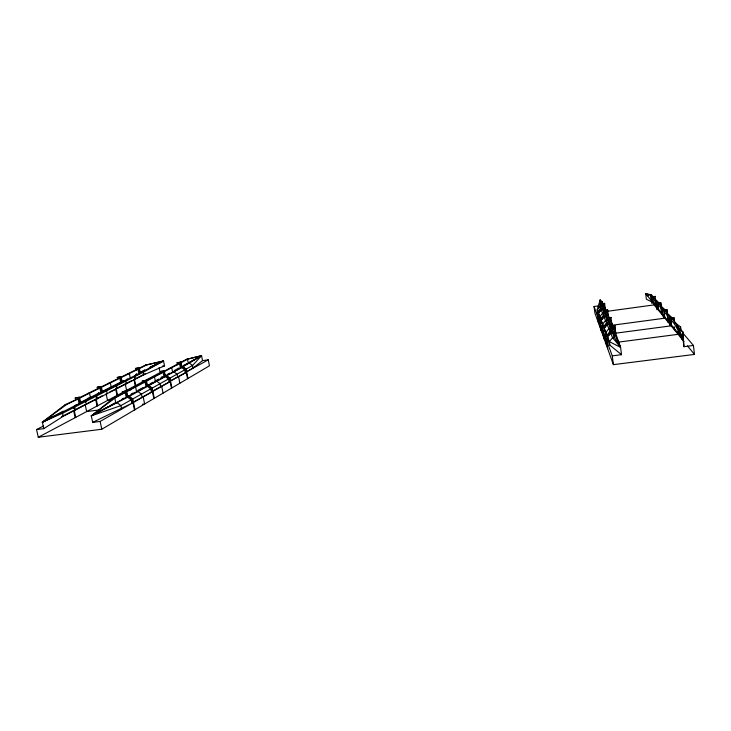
<?xml version="1.0" encoding="UTF-8"?>
<svg xmlns="http://www.w3.org/2000/svg" width="731" height="731" viewBox="0 0 731 731"><rect width="100%" height="100%" fill="white"/><g stroke="black" fill="none" stroke-linecap="round" stroke-linejoin="round"><path stroke-width="1.1" d="M603.057 303.63L602.161 301.592L600.114 300.103L599.785 306.563L600.654 308.674M601.449 303.173L600.114 300.103L597.2 309.816L597.565 312.658M63.652 411.526L62.555 413.243L42.352 422.207L43.796 428.64L36.55 429.572L38.286 437.257L101.801 429.234L209.431 365.811L208.271 359.844L202.514 360.639L193.066 368.068L185.674 372.271L208.271 359.844M43.796 428.64L63.222 416.295L62.555 413.243L74.078 407.386L75.165 405.705M75.75 417.364L74.187 410.219L75.311 410.073L74.663 407.094L76.28 404.572M87.217 399.062L85.618 401.52L86.249 404.435M74.663 407.094L96.081 396.211L97.652 393.799M97.607 405.751L96.145 398.934L97.223 398.788L96.611 395.946L98.694 392.73M108.115 388.517L106.58 390.875L107.174 393.662L106.114 393.808L107.539 400.478L112.026 399.884M96.611 395.946L116.119 386.032L117.627 383.72M117.508 395.179L116.138 388.654L117.17 388.517L116.594 385.794L118.102 383.483M127.185 378.905L125.705 381.162L126.262 383.83L125.248 383.967L126.582 390.363L131.004 389.769M116.594 385.794L134.431 376.73L135.893 374.51M135.719 385.511L134.413 379.252L135.409 379.124L134.869 376.511L136.816 373.55M144.656 370.096L143.221 372.271L134.869 376.511M598.57 323.276L597.172 312.74L600.434 308.637L601.238 308.528M600.644 303.858L604.647 303.475L600.644 303.858L601.302 308.692L600.498 308.802L597.172 312.74M598.442 313.06L601.083 309.734M600.188 319.602L598.506 313.224L601.156 309.898L602.664 309.688L604.071 313.005L602.518 313.224L599.804 316.624L600.188 319.602L598.945 319.767L599.868 326.903M601.229 330.704L599.831 319.849L603.267 315.554L604.108 315.436L599.904 320.041L601.302 330.905M601.86 319.319L603.943 316.706M603.075 327.241L601.238 320.37L604.025 316.889L605.615 316.669L607.159 320.333L605.524 320.553L602.673 324.116L603.075 327.241L601.777 327.415L602.737 334.899M602.783 327.707L606.392 323.193L607.278 323.075L602.783 327.707L604.318 339.321M604.765 327.324L607.114 324.4M606.273 335.703L604.263 328.265L607.196 324.61L608.868 324.381L610.577 328.438L608.859 328.667L605.853 332.422L606.273 335.703L604.902 335.885L605.908 343.762M606.045 336.424L609.864 331.673L610.796 331.554L606.045 336.424L607.671 348.678M608.759 335.255L610.623 332.952M608.046 340.399L607.616 337.028L610.714 333.181L612.477 332.943L614.387 337.466L620.582 347.326L621.505 354.681L612.276 355.869L606.629 340.591L608.046 340.399L609.828 345.123L621.505 354.681M202.514 360.639L201.546 355.668L192.555 365.482L185.153 369.63M131.808 402.882L131.178 399.857L120.917 405.604L91.293 415.875L113.305 398.313L123.749 392.748L125.193 392.556L126.207 397.399L91.293 415.875L92.7 422.381L100.129 421.431L132.96 402.726L92.7 422.381M63.222 411.188L42.352 422.207L65.123 404.709L78.034 398.861L79.076 403.649L42.352 422.207L66.567 404.517L78.034 398.861M131.178 399.857L127.651 397.207L91.293 415.875L114.776 398.121L125.193 392.556M179.643 362.941L186.241 359.433L201.546 355.668L182.083 367.327M186.241 359.433L201.546 355.668L182.686 366.478M132.32 402.589L152.432 391.642L133.471 402.443M152.77 390.966L170.14 381.564L152.898 391.377M170.396 380.952L186.304 372.353L169.501 381.463M131.69 399.565L150.732 388.901L151.326 391.789M151.198 388.645L168.523 378.941L169.08 381.701M168.943 378.704L184.76 369.84L185.29 372.49M143.751 374.829L164.53 365.893L163.534 360.968L143.221 372.271L143.751 374.829L135.409 379.124M42.352 422.207L53.071 416.277M129.149 396.385L147.379 386.379L150.732 388.901M148.841 385.584L165.316 376.538L168.523 378.941M165.736 376.301L181.69 367.547L184.76 369.84M91.293 415.875L108.024 406.728M109.997 405.659L114.922 402.973M121.812 399.208L123.777 398.13M127.112 396.038L127.623 395.754L126.609 390.911L126.088 391.186L127.112 396.038L128.391 395.654L132.74 398.916L134.988 409.68M131.224 394.064L133.197 392.986M138.013 390.363L142.728 387.786M146.858 385.264L147.333 385.009L146.383 380.385L145.908 380.632L146.858 385.264L148.064 384.908L152.203 388.015L154.314 398.294M150.083 383.766L153.071 382.13M155.027 381.07L158.846 378.978M160.756 377.936L162.666 376.894L161.606 377.041M164.822 375.469L164.356 370.809L164.822 375.469L165.955 375.14L169.912 378.101L171.895 387.933M167.655 374.171L169.473 373.175M174.243 370.571L179.15 367.894M181.224 366.523L180.776 362.073L181.224 366.523L182.293 366.213L186.085 369.045L187.949 378.466M183.545 365.491L186.542 363.855M188.543 362.768L196.548 358.4M198.54 357.304L201.546 355.668M128.702 396.038L145.99 386.571L147.379 386.379M147.461 385.767L165.316 376.538M165.325 375.99L181.69 367.547M126.253 391.414L143.66 382.13L145.04 381.947L145.99 386.571M145.131 381.344L161.77 372.472L163.095 372.298L163.991 376.721M164.027 371.275L178.309 363.654L179.579 363.481L180.42 367.72M125.714 392.273L145.04 381.947M145.515 381.692L163.095 372.298M164.429 371.576L179.579 363.481M180.913 362.768L187.483 359.259L188.306 363.408L189.548 363.234L192.555 365.482L193.066 368.068M38.286 437.257L160.089 372.572L159.084 367.656M122.762 393.707L122.342 391.688L126.609 390.911M142.719 383.053L142.317 381.125L146.383 380.385M160.93 373.724L160.482 371.512L164.356 370.809M177.505 364.86L177.076 362.74L180.776 362.073M36.55 429.572L43.558 425.963M61.587 416.697L73.612 410.52L75.174 417.666M74.187 410.219L85.152 404.581L86.669 411.562L98.895 409.963M87.053 403.603L94.664 399.693M97.141 398.422L102.13 395.855M109.933 391.843L116.695 388.764L116.119 386.032M116.138 388.654L132.037 380.476M134.413 379.252L145.186 373.724M63.222 416.295L74.736 410.365L74.078 407.386M75.311 410.073L96.693 399.062L96.081 396.211M97.223 398.788L116.695 388.764M117.17 388.517L134.97 379.343L134.431 376.73M97.616 389.066L97.223 387.238L101.262 386.507L102.477 392.218L79.642 403.357L80.775 403.21L79.478 397.225L75.229 398.002L75.64 399.912M102.386 391.871L122.241 382.222L121.09 376.748L117.243 377.443L121.09 376.748M135.975 370.59L135.546 368.497L139.219 367.83L140.306 373.075L121.2 382.359L122.241 382.222M140.315 372.7L163.534 360.968L145.515 365.089L139.045 368.278M79.076 403.649L80.775 403.21M81.205 402.05L99.526 392.812M103.016 391.048L119.427 382.779M119.902 382.532L123.923 380.513M140.827 371.988L144.51 370.124M78.19 398.276L98.548 388.234L99.9 388.051L100.878 392.629M101.061 387.001L118.513 378.402L119.811 378.219L120.725 382.596M119.994 377.671L136.761 369.411L138.004 369.237L138.872 373.431M79.597 398.084L99.9 388.051M101.417 387.311L119.811 378.219M121.291 377.488L138.004 369.237M139.365 368.561L146.739 364.924L163.534 360.968L149.389 367.748M75.229 398.002L79.478 397.225M97.223 387.238L101.262 386.507M135.546 368.497L139.219 367.83M150.248 367.035L163.534 360.968M145.515 365.089L146.739 364.924M602.161 301.592L600.681 301.793L600.114 300.103L600.535 303.374M654.263 303.063L646.387 299.253L645.72 293.743L649.95 294.949L651.458 294.739L653.34 296.932M651.056 296.868L655.204 296.466L651.056 296.868L651.76 302.762L653.121 302.753L658.485 309.286L657.187 309.46L656.456 303.274L660.678 302.698L661.409 307.824M177.076 362.74L180.383 362.284M602.664 309.688L602.07 305.019L603.587 304.809L606.127 310.538M653.121 302.753L652.555 298.029L654.108 297.819L658.832 303.31M162.273 366.204L164.53 365.893M682.443 332.559L693.436 345.471L694.45 354.416L613.391 364.65L594.888 313.005L594.047 306.49L598.561 305.869M601.997 304.854L600.681 301.793L601.266 306.362L599.785 306.563L597.2 309.816L598.132 312.247M128.062 373.696L129.332 373.514L130.228 377.799M170.424 367.857L171.721 367.684L172.589 372.006L173.887 371.832L177.021 374.181L177.569 376.876L178.602 376.739L179.899 383.208M181.617 366.304L182.293 366.213M656.749 300.889L655.168 301.108L655.744 305.942M651.76 302.762L652.993 302.597L652.545 298.824M603.486 310.547L607.699 310.154L603.486 310.547L604.181 315.618M160.482 371.512L163.927 371.037M656.456 303.274L660.824 302.862M607.178 311.324L654.081 304.9L684.015 341.615M605.615 316.669L604.985 311.771L606.584 311.552L609.389 317.884M663.346 315.207L658.631 309.46L658.046 304.507L659.673 304.288L665.046 310.538M598.808 315.966L597.602 316.13L594.047 306.49M134.97 379.343L133.974 379.48L135.281 385.74M165.252 375.231L165.955 375.14M598.881 316.139L597.666 316.304L600.288 323.404M109.01 383.081L110.335 382.907L111.276 387.375M153.154 377.068L154.497 376.885L155.42 381.408L156.772 381.226L160.052 383.684L160.628 386.507L161.706 386.361L163.086 393.123M608.146 315.098L606.52 315.317L607.159 320.333M662.588 307.678L660.925 307.906L661.518 312.978M657.187 309.46L658.631 309.46M606.629 317.93L611.07 317.537L606.629 317.93L607.36 323.276M669.962 323.257L664.717 316.879L663.355 317.062L662.423 310.364L666.873 309.761L667.531 314.12M142.317 381.125L145.908 380.632M667.037 309.944L662.423 310.364M608.868 324.381L608.21 319.237L609.892 319.008L613.007 326.035M664.717 316.879L664.104 311.671L665.822 311.433L671.798 318.378M601.631 323.422L600.361 323.595L603.258 331.435M147.333 385.009L148.064 384.908M88.122 393.379L89.502 393.187L90.516 397.865M134.193 387.174L135.61 386.991L136.587 391.715L137.995 391.533L141.439 394.11L142.042 397.061L143.175 396.915L144.637 403.987L142.39 404.289M669.066 315.207L667.302 315.436L668.033 322.005M101.399 392.364L102.477 392.218M612.057 325.268L664.908 318.177M610.897 331.773L610.111 326.136L614.707 325.523L615.666 332.523L614.707 325.523M693.436 345.471L683.942 346.695L683.083 339.239L671.487 325.121L669.87 325.094L669.066 318.241L673.772 317.61L674.457 322.216M122.342 391.688L126.088 391.186M614.808 325.734L610.111 326.136M669.066 318.241L673.945 317.811M612.477 332.943L611.792 327.515L613.565 327.287L620.582 347.326L609.389 341.66L607.616 337.028M671.487 325.121L670.848 319.63L672.657 319.383L676.276 323.595L683.083 339.239L682.928 332.029L676.723 325.825M87.747 398.24L89.127 398.057M96.693 399.062L95.615 399.199L97.086 406.025M604.665 331.472L603.331 331.646L606.547 340.354M127.623 395.754L128.391 395.654M65.123 404.709L66.567 404.517M113.305 398.313L114.776 398.121L115.827 403.083L117.307 402.891L120.917 405.604L121.565 408.702M615.502 331.655L613.684 331.901L611.792 327.515M670.848 319.63L674.411 323.842L676.276 323.595M669.87 325.094L671.314 324.902M126.207 397.399L127.651 397.207M616.132 333.126L671.149 325.843M618.325 342.135L678.076 334.332L677.728 331.335M651.668 300.989L645.72 293.743L651.458 294.739M648.077 295.845L645.72 293.743L648.324 295.543M645.72 293.743L647.584 295.059M655.013 300.295L656.877 301.611L655.195 300.377M659.134 302.954L656.447 300.925L655.762 301.19L655.067 296.311M665.84 310.328L662.268 307.705M668.399 314.842L673.26 318.488M680.863 329.836L680.515 326.83L675.554 323.184M677.335 326.19L678.944 327.369M677.317 327.25L682.928 332.029L683.942 346.695M181.9 366.432L185.692 369.265L187.565 378.695M165.526 375.368L169.491 378.338L171.474 388.179M147.598 385.164L151.737 388.28L153.848 398.559M127.879 395.937L132.229 399.199L134.477 409.981M660.833 304.197L660.998 306.618M680.515 326.83L680.671 329.608M660.349 305.668L663.885 309.798M649.95 294.949L651.805 297.142M652.555 298.029L657.215 303.529M658.046 304.507L663.346 310.766M664.104 311.671L669.998 318.625M617.869 341.066L620.582 347.326L612.569 337.704L610.714 333.181M687.496 345.882L694.45 354.416M680.844 335.602L683.083 339.239L678.797 328.996M674.411 323.842L683.083 339.239M620.582 347.326L613.684 331.901L614.387 337.466L612.569 337.704L609.389 341.66L609.828 345.123M605.323 309.149L604.574 303.31M611.792 323.778L610.979 317.345M602.07 305.019L604.546 310.757M604.985 311.771L607.726 318.104M608.21 319.237L611.253 326.264M601.156 309.898L603.587 315.829M604.025 316.889L606.712 323.44M607.196 324.61L610.266 332.093M598.506 313.224L600.827 319.292M601.238 320.37L603.806 327.077M604.263 328.265L607.187 335.922M73.42 406.747L73.804 408.483M78.902 397.509L80.209 403.503M100.741 386.763L101.965 392.483M100.129 421.431L101.801 429.234M120.615 376.986L121.766 382.459M115.653 388.901L117.033 395.434M138.789 368.049L139.868 373.294M135.975 368.278L136.414 370.379M600.114 300.103L601.266 306.362M604.071 313.005L603.459 308.226L605.012 308.016L605.25 309.926M613.565 327.287L613.839 329.453M611.893 325.039L611.628 322.928L609.91 323.166L610.577 328.438M611.838 328.383L612.386 332.715M609.892 319.008L610.147 321.064M607.616 309.981L608.475 316.285M606.584 311.552L606.831 313.517M612.276 355.869L613.391 364.65M603.587 304.809L603.824 306.682M607.525 336.799L607.954 340.171M653.816 302.698L654.081 304.9M651.184 297.024L651.888 302.926M660.678 302.698L661.263 307.65M661.838 312.685L662.076 314.705M661.701 312.521L661.939 314.531M657.9 304.334L658.485 309.286M656.593 303.447L657.333 309.642M673.772 317.61L674.146 320.9M674.22 326.739L674.612 330.083M674.183 327.643L674.439 329.873M670.674 319.42L671.186 323.806M669.24 318.442L670.044 325.313M666.873 309.761L667.366 313.928M667.504 318.643L667.869 321.814M681.566 335.968L681.922 339.056M681.374 335.739L681.731 338.818"/></g></svg>
